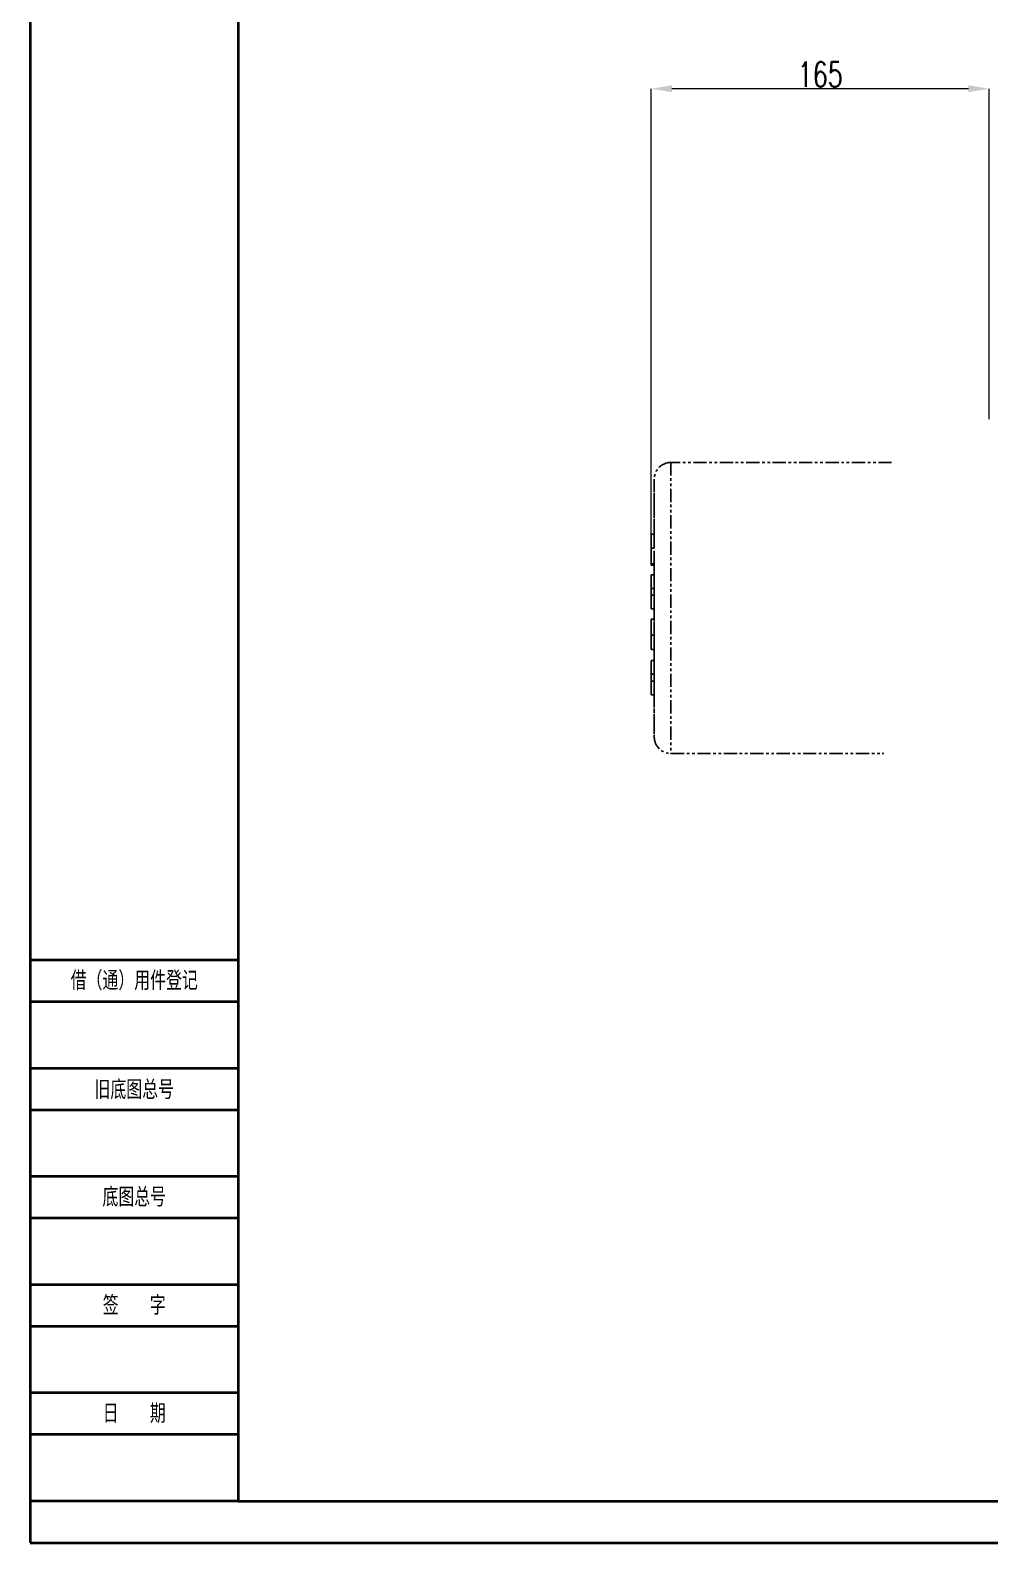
# Model space of a CAD drawing. Header units: millimetres. Extents: x 2687 to 4367, y 1046 to 2234.
# Drawn here: x 2687 to 3148, y 1046 to 1773 of the extents above; entities that cross this region are included whole.
import ezdxf

# ---------------------------------------------------------------- set-up
doc = ezdxf.new("R2010")
doc.units = ezdxf.units.MM
doc.linetypes.add('PHANTOM', pattern=[12.7, 6.35, -1.27, 1.27, -1.27, 1.27, -1.27])
for name, color, linetype, lineweight in [('AM_5', 3, 'Continuous', 25), ('AM_BOR', 7, 'Continuous', 50), ('文字', 7, 'Continuous', 13), ('粗实线', 7, 'Continuous', 40)]:
    doc.layers.add(name, color=color, linetype=linetype, lineweight=lineweight)
doc.styles.add('SLDTEXTSTYLE1', font='txt.shx', dxfattribs={"width": 0.7, "bigfont": 'gbcbig.shx'})
doc.styles.add('标注', font='txt.shx', dxfattribs={"width": 0.7, "height": 3.5})
doc.dimstyles.new('SLDDIMSTYLE12$0', dxfattribs={"dimtxt": 12, "dimasz": 10, "dimexe": 0, "dimexo": 0.0625, "dimgap": 0.875, "dimtad": 1, "dimdec": 1, "dimlfac": 1.8, "dimrnd": 1e-09, "dimzin": 12, "dimdsep": 46, "dimtxsty": 'SLDTEXTSTYLE1', "dimcen": 0.09, "dimdle": 8.16, "dimclrd": 3, "dimclre": 3, "dimadec": 0, "dimazin": 3, "dimtfac": 1, "dimtdec": 1, "dimtofl": 0, "dimtmove": 0, "dimatfit": 3, "dimfxl": 0, "dimfrac": 2, "dimtolj": 1, "dimlwd": 5, "dimlwe": 5, "dimarcsym": 0})

# ---------------------------------------------------------------- blocks, each defined once
blk = doc.blocks.new('*D13')
at = {"layer": 'AM_5', "color": 3, "linetype": 'Continuous', "lineweight": 5, "transparency": 16777216}
for p, q in [((2985.08, 1530.8), (2985.08, 1744.8)), ((3137.58, 1744.8), (2995.08, 1744.8))]:
    blk.add_line(p, q, dxfattribs=at)
at = {"layer": 'AM_5', "color": 3, "lineweight": 5, "transparency": 16777216}
blk.add_line((3147.58, 1585.98), (3147.58, 1744.8), dxfattribs=at)
at = {"layer": 'AM_5', "color": 3, "transparency": 16777216}
for points in [[(2995.08, 1746.47), (2995.08, 1743.13), (2985.08, 1744.8)], [(3137.58, 1746.47), (3137.58, 1743.13), (3147.58, 1744.8)]]:
    blk.add_solid(points, dxfattribs=at)
at = {"layer": 'Defpoints', "color": 0, "transparency": 16777216}
for p in [(2985.08, 1744.8), (3147.58, 1585.92), (2985.08, 1530.74)]:
    blk.add_point(p, dxfattribs=at)
at = {"layer": 'AM_5', "color": 0, "transparency": 16777216, "insert": (3066.33, 1751.67), "char_height": 12, "attachment_point": 5, "style": 'SLDTEXTSTYLE1'}
blk.add_mtext('\\A1;165', dxfattribs=at)
blk = doc.blocks.new('rA3')
at = {"layer": '粗实线'}
for p, q in [((333.38, 421.26), (333.38, 124.26)), ((358.38, 416.26), (358.38, 129.26)), ((358.38, 194.26), (333.38, 194.26)), ((358.38, 189.26), (333.38, 189.26)), ((358.38, 181.26), (333.38, 181.26)), ((358.38, 176.26), (333.38, 176.26)), ((358.38, 168.26), (333.38, 168.26)), ((358.38, 163.26), (333.38, 163.26)), ((358.38, 155.26), (333.38, 155.26)), ((358.38, 150.26), (333.38, 150.26)), ((358.38, 142.26), (333.38, 142.26)), ((358.38, 137.26), (333.38, 137.26)), ((358.38, 129.26), (333.38, 129.26)), ((358.38, 129.26), (748.38, 129.26)), ((333.38, 124.26), (753.38, 124.26))]:
    blk.add_line(p, q, dxfattribs=at)
at = {"layer": '文字', "char_height": 2, "width": 25, "attachment_point": 5, "style": '标注'}
for s, insert in [('{\\fSimSun|b0|i0|c134|p54;借（通）用件登记}', (345.88, 191.76)), ('{\\fSimSun|b0|i0|c134|p54;旧底图总号}', (345.88, 178.67)), ('{\\fSimSun|b0|i0|c134|p54;底图总号}', (345.88, 165.76)), ('{\\fSimSun|b0|i0|c134|p54;签}   {\\fSimSun|b0|i0|c134|p54;字}', (345.88, 152.76)), ('{\\fSimSun|b0|i0|c134|p54;日}   {\\fSimSun|b0|i0|c134|p54;期}', (345.88, 139.76))]:
    blk.add_mtext(s, dxfattribs=dict(at, insert=insert))
blk = doc.blocks.new('图框1')
at = {"layer": 'AM_BOR', "xscale": 3.999900284620312, "yscale": 3.999900284620312, "zscale": 3.999900284620312}
blk.add_blockref('rA3', (18911.85, 6131.11), dxfattribs=at)

msp = doc.modelspace()

# ---------------------------------------------------------------- linework, layer by layer
at = {"color": 7, "linetype": 'PHANTOM', "lineweight": 25}
for p, q in [((3100.608, 1565.196), (2994.578, 1565.196)), ((2985.078, 1526.912), (2985.078, 1530.74)), ((2985.078, 1530.74), (2985.078, 1530.74)), ((2985.078, 1530.74), (2985.078, 1523.968)), ((2985.078, 1530.74), (2986.578, 1530.74)), ((2985.078, 1530.74), (2986.578, 1530.74)), ((2985.078, 1524.272), (2985.078, 1526.912)), ((2985.078, 1526.912), (2985.078, 1526.912)), ((2985.078, 1523.841), (2985.078, 1526.912)), ((2985.078, 1526.912), (2985.078, 1524.62)), ((2985.078, 1526.912), (2985.078, 1526.912)), ((2986.578, 1523.968), (2986.578, 1530.74)), ((2986.578, 1530.74), (2986.578, 1530.74)), ((2985.078, 1519.599), (2985.078, 1524.272)), ((2985.078, 1523.968), (2986.578, 1523.968)), ((2985.078, 1520.681), (2985.078, 1515.749)), ((2985.078, 1515.749), (2985.078, 1519.599)), ((2986.578, 1516.396), (2985.078, 1516.396)), ((2985.078, 1515.749), (2986.578, 1515.749)), ((2986.578, 1515.749), (2986.578, 1516.396)), ((2986.578, 1511.165), (2986.578, 1515.749)), ((2985.078, 1511.165), (2986.578, 1511.165)), ((2985.078, 1511.165), (2985.078, 1504.6)), ((2985.078, 1507.288), (2985.078, 1511.165)), ((2985.078, 1505.471), (2985.078, 1507.288)), ((2985.078, 1500.455), (2985.078, 1505.471)), ((2986.578, 1504.6), (2986.578, 1511.165)), ((2985.078, 1504.741), (2985.078, 1501.172)), ((2985.078, 1502.964), (2985.078, 1504.741)), ((2986.578, 1504.6), (2985.078, 1504.6)), ((2985.078, 1504.6), (2985.078, 1501.331)), ((2985.078, 1501.172), (2985.078, 1502.964)), ((2985.078, 1501.331), (2985.078, 1494.744)), ((2985.078, 1501.331), (2986.578, 1501.331)), ((2985.078, 1498.638), (2985.078, 1500.455)), ((2985.078, 1494.744), (2985.078, 1498.638)), ((2986.578, 1501.331), (2986.578, 1504.6)), ((2986.578, 1494.744), (2986.578, 1501.331)), ((2985.078, 1494.744), (2986.578, 1494.744)), ((2986.578, 1489.773), (2986.578, 1494.744)), ((2985.078, 1489.773), (2986.578, 1489.773)), ((2985.078, 1478.742), (2985.078, 1482.763)), ((2985.078, 1482.763), (2985.078, 1482.763)), ((2985.078, 1482.763), (2985.078, 1475.301)), ((2985.078, 1482.222), (2986.578, 1482.222)), ((2985.078, 1475.301), (2985.078, 1479.001)), ((2985.078, 1478.742), (2985.078, 1478.742)), ((2985.078, 1478.293), (2985.078, 1478.539)), ((2985.078, 1475.301), (2985.078, 1478.293)), ((2985.078, 1475.301), (2985.078, 1475.301)), ((2985.078, 1475.301), (2986.578, 1475.301)), ((2985.078, 1469.938), (2986.578, 1469.938)), ((2985.078, 1469.938), (2985.078, 1463.373)), ((2985.078, 1466.061), (2985.078, 1469.938)), ((2986.578, 1463.373), (2986.578, 1469.938)), ((2985.078, 1464.244), (2985.078, 1466.061)), ((2985.078, 1459.228), (2985.078, 1464.244)), ((2985.078, 1463.514), (2985.078, 1459.945)), ((2985.078, 1461.737), (2985.078, 1463.514)), ((2986.578, 1463.373), (2985.078, 1463.373)), ((2985.078, 1463.373), (2985.078, 1460.104)), ((2985.078, 1459.945), (2985.078, 1461.737)), ((2986.578, 1460.104), (2986.578, 1463.373)), ((2985.078, 1460.104), (2985.078, 1453.517)), ((2985.078, 1460.104), (2986.578, 1460.104)), ((2985.078, 1457.411), (2985.078, 1459.228)), ((2985.078, 1453.517), (2985.078, 1457.411)), ((2986.578, 1453.517), (2986.578, 1460.104)), ((2985.078, 1453.517), (2986.578, 1453.517)), ((2994.578, 1425.196), (3096.97, 1425.196))]:
    msp.add_line(p, q, dxfattribs=at)
at = {"color": 7, "linetype": 'PHANTOM', "lineweight": 25, "flags": 128}
msp.add_lwpolyline([(2994.578, 1565.196), (2994.578, 1565.017), (2994.578, 1564.483), (2994.578, 1563.596), (2994.578, 1562.36), (2994.578, 1560.782), (2994.578, 1558.87), (2994.578, 1556.633), (2994.578, 1554.084), (2994.578, 1551.234), (2994.578, 1548.098), (2994.578, 1544.693), (2994.578, 1541.036), (2994.578, 1537.145), (2994.578, 1533.041), (2994.578, 1528.743), (2994.578, 1524.275), (2994.578, 1519.658), (2994.578, 1514.917), (2994.578, 1510.075), (2994.578, 1505.158), (2994.578, 1500.19), (2994.578, 1495.196), (2994.578, 1490.202), (2994.578, 1485.234), (2994.578, 1480.316), (2994.578, 1475.475), (2994.578, 1470.733), (2994.578, 1466.117), (2994.578, 1461.648), (2994.578, 1457.351), (2994.578, 1453.246), (2994.578, 1449.356), (2994.578, 1445.698), (2994.578, 1442.293), (2994.578, 1439.158), (2994.578, 1436.308), (2994.578, 1433.758), (2994.578, 1431.522), (2994.578, 1429.609), (2994.578, 1428.031), (2994.578, 1426.796), (2994.578, 1425.908), (2994.578, 1425.374), (2994.578, 1425.196)], dxfattribs=at)
at = {"color": 7, "linetype": 'PHANTOM', "lineweight": 25}
for centre, start, end in [((2994.578, 1557.196), 90, 180), ((2994.578, 1433.196), 180, 270)]:
    msp.add_arc(centre, 8, start, end, dxfattribs=at)
for points, knots in [([(2986.578, 1530.74), (2986.578, 1531.934), (2986.578, 1534.878), (2986.578, 1539.106), (2986.578, 1543.41), (2986.578, 1547.167), (2986.578, 1550.348), (2986.578, 1553.188), (2986.578, 1555.45), (2986.578, 1556.884), (2986.578, 1557.349), (2986.578, 1556.884), (2986.578, 1555.45), (2986.578, 1553.188), (2986.578, 1550.348), (2986.578, 1547.168), (2986.578, 1543.408), (2986.578, 1539.115), (2986.578, 1534.353), (2986.578, 1529.201), (2986.578, 1523.75), (2986.578, 1517.51), (2986.578, 1510.508), (2986.578, 1502.835), (2986.578, 1497.716), (2986.578, 1495.196)], [0, 0, 0, 0, 0.0279063, 0.0687994, 0.1096924, 0.150368, 0.1906154, 0.2302372, 0.2813181, 0.3310053, 0.3791996, 0.4273908, 0.4770781, 0.528162, 0.5677838, 0.6080312, 0.6487067, 0.6895998, 0.7304928, 0.7711684, 0.8114158, 0.8510376, 0.9021185, 0.9518065, 1, 1, 1, 1]), ([(2985.078, 1524.62), (2985.078, 1523.923), (2985.078, 1522.873), (2985.078, 1521.536), (2985.078, 1520.774), (2985.078, 1520.296), (2985.078, 1520.252), (2985.078, 1520.228)], [0, 0, 0, 0, 0.3362422, 0.5068906, 0.6797858, 0.8263629, 1, 1, 1, 1]), ([(2985.078, 1523.968), (2985.078, 1522.959), (2985.078, 1521.12), (2985.078, 1518.89), (2985.078, 1517.419), (2985.078, 1516.535), (2985.078, 1516.447), (2985.078, 1516.396)], [0, 0, 0, 0, 0.276074, 0.5026478, 0.648994, 0.7958383, 1, 1, 1, 1]), ([(2985.078, 1520.228), (2985.078, 1520.254), (2985.078, 1520.295), (2985.078, 1520.736), (2985.078, 1521.462), (2985.078, 1522.531), (2985.078, 1523.405), (2985.078, 1523.841)], [0, 0, 0, 0, 0.23514464, 0.37534254, 0.51600229, 0.75891345, 1, 1, 1, 1]), ([(2985.078, 1516.396), (2985.078, 1516.417), (2985.078, 1516.46), (2985.078, 1516.843), (2985.078, 1517.919), (2985.078, 1519.315), (2985.078, 1520.373), (2985.078, 1520.681)], [0, 0, 0, 0, 0.1629267, 0.3248672, 0.5602734, 0.8718604, 1, 1, 1, 1]), ([(2986.578, 1516.396), (2986.578, 1516.446), (2986.578, 1516.531), (2986.578, 1517.381), (2986.578, 1518.808), (2986.578, 1521.054), (2986.578, 1522.928), (2986.578, 1523.968)], [0, 0, 0, 0, 0.20196089, 0.34462277, 0.48768998, 0.71560343, 1, 1, 1, 1]), ([(2986.578, 1495.196), (2986.578, 1492.676), (2986.578, 1487.557), (2986.578, 1479.884), (2986.578, 1472.881), (2986.578, 1466.642), (2986.578, 1461.191), (2986.578, 1456.039), (2986.578, 1451.277), (2986.578, 1446.984), (2986.578, 1443.224), (2986.578, 1440.043), (2986.578, 1437.204), (2986.578, 1434.942), (2986.578, 1433.508), (2986.578, 1433.042), (2986.578, 1433.508), (2986.578, 1434.942), (2986.578, 1437.204), (2986.578, 1440.044), (2986.578, 1443.22), (2986.578, 1446.999), (2986.578, 1450.449), (2986.578, 1452.787), (2986.578, 1453.517)], [0, 0, 0, 0, 0.05074112, 0.10305579, 0.15684183, 0.19855941, 0.24093569, 0.28376278, 0.32681888, 0.36987498, 0.41270207, 0.45507835, 0.49679593, 0.55057883, 0.60289426, 0.65363776, 0.70437809, 0.75669356, 0.8104796, 0.85219718, 0.89457346, 0.93740055, 0.98045665, 1, 1, 1, 1]), ([(2985.078, 1489.773), (2985.078, 1489.745), (2985.078, 1489.698), (2985.078, 1489.286), (2985.078, 1488.588), (2985.078, 1487.326), (2985.078, 1485.394), (2985.078, 1483.564), (2985.078, 1482.537), (2985.078, 1482.222)], [0, 0, 0, 0, 0.19850126, 0.33381372, 0.46876285, 0.63199476, 0.79642738, 0.93750048, 1, 1, 1, 1]), ([(2985.078, 1482.482), (2985.078, 1483.307), (2985.078, 1484.957), (2985.078, 1487.066), (2985.078, 1488.789), (2985.078, 1489.651), (2985.078, 1489.731), (2985.078, 1489.773)], [0, 0, 0, 0, 0.1793436, 0.3588888, 0.5415629, 0.7659487, 1, 1, 1, 1]), ([(2985.078, 1482.222), (2985.078, 1482.57), (2985.078, 1483.249), (2985.078, 1484.169), (2985.078, 1484.988), (2985.078, 1485.522), (2985.078, 1485.78), (2985.078, 1485.802), (2985.078, 1485.813)], [0, 0, 0, 0, 0.1055686, 0.2061744, 0.3333255, 0.5255849, 0.762499, 1, 1, 1, 1]), ([(2985.078, 1485.813), (2985.078, 1485.784), (2985.078, 1485.737), (2985.078, 1485.293), (2985.078, 1484.364), (2985.078, 1483.302), (2985.078, 1482.451), (2985.078, 1482.094)], [0, 0, 0, 0, 0.3330331, 0.5539557, 0.7183333, 0.8819115, 1, 1, 1, 1]), ([(2986.578, 1482.222), (2986.578, 1483.08), (2986.578, 1484.641), (2986.578, 1486.619), (2986.578, 1488.232), (2986.578, 1489.23), (2986.578, 1489.697), (2986.578, 1489.747), (2986.578, 1489.773)], [0, 0, 0, 0, 0.1686401, 0.3068009, 0.4445468, 0.6493658, 0.8244287, 1, 1, 1, 1]), ([(2985.078, 1478.539), (2985.078, 1478.546), (2985.078, 1478.563), (2985.078, 1478.78), (2985.078, 1479.499), (2985.078, 1480.782), (2985.078, 1481.933), (2985.078, 1482.482)], [0, 0, 0, 0, 0.0480273, 0.1148309, 0.233216, 0.6345243, 1, 1, 1, 1]), ([(2985.078, 1482.222), (2985.078, 1481.712), (2985.078, 1480.696), (2985.078, 1479.063), (2985.078, 1477.503), (2985.078, 1476.249), (2985.078, 1475.428), (2985.078, 1475.345), (2985.078, 1475.301)], [0, 0, 0, 0, 0.1311456, 0.2615272, 0.4305323, 0.5990583, 0.786172, 1, 1, 1, 1]), ([(2985.078, 1479.001), (2985.078, 1479.015), (2985.078, 1479.043), (2985.078, 1479.313), (2985.078, 1479.9), (2985.078, 1480.706), (2985.078, 1481.537), (2985.078, 1482.038), (2985.078, 1482.222)], [0, 0, 0, 0, 0.22963186, 0.4575605, 0.61528184, 0.77364991, 0.91696716, 1, 1, 1, 1]), ([(2985.078, 1482.094), (2985.078, 1481.671), (2985.078, 1480.927), (2985.078, 1479.985), (2985.078, 1479.277), (2985.078, 1478.808), (2985.078, 1478.766), (2985.078, 1478.742)], [0, 0, 0, 0, 0.2043544, 0.3586739, 0.5127895, 0.7124459, 1, 1, 1, 1]), ([(2986.578, 1475.301), (2986.578, 1475.365), (2986.578, 1475.479), (2986.578, 1476.604), (2986.578, 1478.125), (2986.578, 1480.066), (2986.578, 1481.481), (2986.578, 1482.222)], [0, 0, 0, 0, 0.2594927, 0.46447, 0.6370764, 0.810103, 1, 1, 1, 1]), ([(2986.578, 1469.938), (2986.578, 1470.741), (2986.578, 1472.468), (2986.578, 1474.314), (2986.578, 1475.301)], [0, 0, 0, 0, 0.4653058, 1, 1, 1, 1])]:
    msp.add_open_spline(points, degree=3, knots=knots, dxfattribs=at)

# ---------------------------------------------------------------- block references
at = {"layer": '粗实线', "linetype": 'ByBlock'}
msp.add_blockref('图框1', (-17558.719, -5582.251), dxfattribs=at)

# ---------------------------------------------------------------- dimensions: what is measured, and where the dimension line sits
at = {"layer": 'AM_5'}
dim = msp.add_linear_dim(base=(2985.078, 1744.799), p1=(3147.578, 1585.916), p2=(2985.078, 1530.74), angle=360, text='165', dimstyle='SLDDIMSTYLE12$0', override={"dimlfac": 1, "dimpost": ''}, dxfattribs=at)
dim.commit()
dim.dimension.update_dxf_attribs({"geometry": '*D13', "text_midpoint": (3066.328, 1751.674)})

doc.saveas('drawing.dxf')
